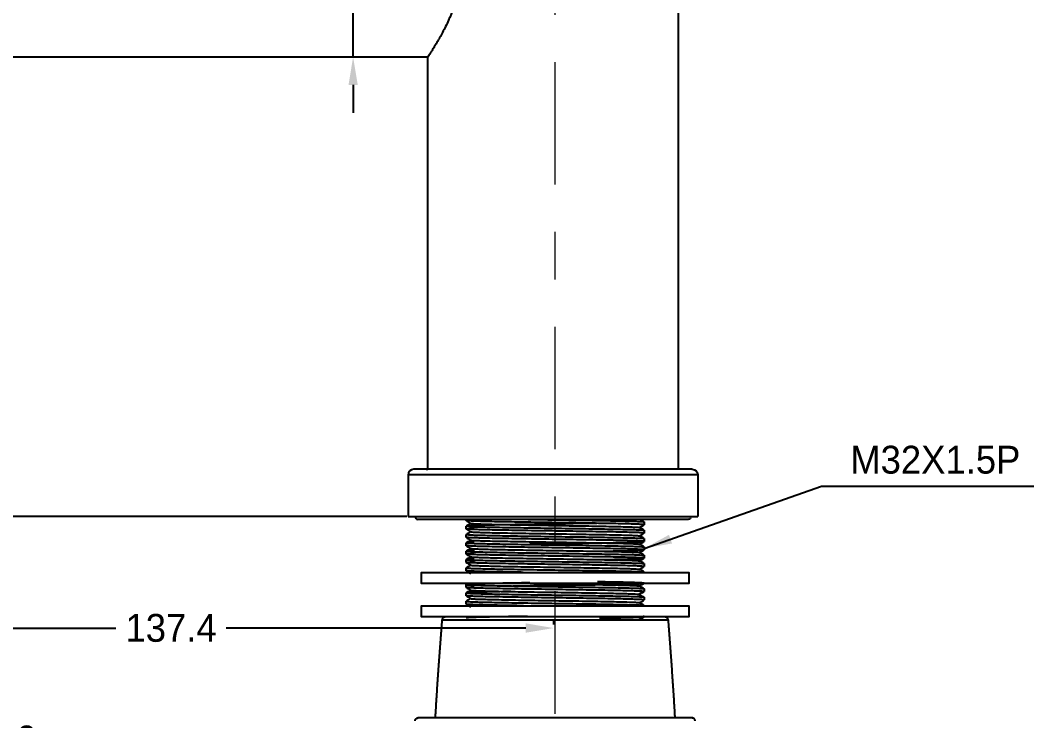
# Model space of a CAD drawing. Extents: x 10319 to 11160, y -16029 to -15435.
# Drawn here: x 10749.6 to 10931.6, y -15813.9 to -15688.2 of the extents above; entities that cross this region are included whole.
import ezdxf

# ---------------------------------------------------------------- set-up
doc = ezdxf.new("R2010")
doc.units = 0
doc.header["$MEASUREMENT"] = 0
doc.linetypes.add('CENTER', pattern=[47.5, 22, -8.5, 8.5, -8.5])
doc.linetypes.add('CENTER2', pattern=[28.575, 19.05, -3.175, 3.175, -3.175])
doc.layers.get('0').update_dxf_attribs({"linetype": 'CONTINUOUS'})
doc.layers.get('Defpoints').update_dxf_attribs({"linetype": 'CONTINUOUS'})
doc.layers.add('CENTER', color=1, linetype='CENTER2')
doc.layers.add('DIM_', color=3, linetype='CONTINUOUS', lineweight=9)
doc.styles.get("Standard").update_dxf_attribs({"font": 'Gulim.ttf'})
doc.dimstyles.new('사본(2) STANDARD', dxfattribs={"dimscale": 0, "dimtxt": 5, "dimasz": 5, "dimexe": 1.25, "dimexo": 0.625, "dimgap": 1.5, "dimtad": 3, "dimtih": 1, "dimtoh": 1, "dimdec": 1, "dimzin": 9, "dimdsep": 46, "dimtxsty": 'Standard', "dimcen": 2.5, "dimclrd": 3, "dimclre": 3, "dimclrt": 4, "dimadec": 0, "dimazin": 0, "dimtfac": 1, "dimtdec": 1, "dimtmove": 0, "dimatfit": 3, "dimfxl": 1.25, "dimtfill": 1, "dimtolj": 1, "dimtzin": 0, "dimarcsym": 0})

# ---------------------------------------------------------------- blocks, each defined once
blk = doc.blocks.new('*D14')
at = {"layer": 'Defpoints', "color": 0, "transparency": 16777216}
for p in [(10809.35, -15664.79), (10809.35, -15694.79), (10809.35, -15694.79)]:
    blk.add_point(p, dxfattribs=at)
at = {"layer": 'DIM_', "color": 3, "lineweight": -2, "transparency": 16777216}
for p, q in [((10809.35, -15659.79), (10809.35, -15654.79)), ((10808.73, -15664.79), (10808.1, -15664.79)), ((10809.35, -15664.79), (10809.35, -15669.79)), ((10809.35, -15669.79), (10809.35, -15675.6)), ((10809.35, -15689.79), (10809.35, -15683.98)), ((10809.35, -15694.79), (10809.35, -15689.79)), ((10808.73, -15694.79), (10808.1, -15694.79)), ((10809.35, -15699.79), (10809.35, -15704.79))]:
    blk.add_line(p, q, dxfattribs=at)
at = {"layer": 'DIM_', "color": 3, "transparency": 16777216}
for points in [[(10808.52, -15659.79), (10810.19, -15659.79), (10809.35, -15664.79)], [(10808.52, -15699.79), (10810.19, -15699.79), (10809.35, -15694.79)]]:
    blk.add_solid(points, dxfattribs=at)
at = {"layer": 'DIM_', "color": 4, "transparency": 16777216, "insert": (10809.35, -15679.79), "char_height": 5, "attachment_point": 5, "bg_fill": 3, "box_fill_scale": 1.25, "bg_fill_color": 256, "bg_fill_true_color": 13158600, "bg_fill_transparency": 0}
blk.add_mtext('\\A1;%%C30', dxfattribs=at)
blk = doc.blocks.new('*D16')
at = {"layer": 'Defpoints', "color": 0, "transparency": 16777216}
for p in [(10636.16, -15690.26), (10707.97, -15690.26), (10819.62, -15777.29)]:
    blk.add_point(p, dxfattribs=at)
at = {"layer": 'DIM_', "color": 3, "lineweight": -2, "transparency": 16777216}
for p, q in [((10707.34, -15690.26), (10634.91, -15690.26)), ((10636.16, -15695.26), (10636.16, -15729.71)), ((10636.16, -15772.29), (10636.16, -15737.84)), ((10819, -15777.29), (10634.91, -15777.29))]:
    blk.add_line(p, q, dxfattribs=at)
at = {"layer": 'DIM_', "color": 3, "transparency": 16777216}
for points in [[(10635.33, -15695.26), (10636.99, -15695.26), (10636.16, -15690.26)], [(10635.33, -15772.29), (10636.99, -15772.29), (10636.16, -15777.29)]]:
    blk.add_solid(points, dxfattribs=at)
at = {"layer": 'DIM_', "color": 4, "transparency": 16777216, "insert": (10636.16, -15733.78), "char_height": 5, "attachment_point": 5, "bg_fill": 3, "box_fill_scale": 1.25, "bg_fill_color": 256, "bg_fill_true_color": 13158600, "bg_fill_transparency": 0}
blk.add_mtext('\\A1;87', dxfattribs=at)
blk = doc.blocks.new('*D18')
at = {"layer": 'Defpoints', "color": 0, "transparency": 16777216}
for p in [(10643.51, -15777.29), (10845.36, -15817.33), (10845.36, -15817.33)]:
    blk.add_point(p, dxfattribs=at)
at = {"layer": 'DIM_', "color": 3, "lineweight": -2, "transparency": 16777216}
for p, q in [((10643.51, -15777.91), (10643.51, -15818.58)), ((10845.36, -15816.71), (10845.36, -15816.08)), ((10648.51, -15817.33), (10734.37, -15817.33)), ((10840.36, -15817.33), (10754.49, -15817.33))]:
    blk.add_line(p, q, dxfattribs=at)
at = {"layer": 'DIM_', "color": 3, "transparency": 16777216}
for points in [[(10648.51, -15816.5), (10648.51, -15818.16), (10643.51, -15817.33)], [(10840.36, -15816.5), (10840.36, -15818.16), (10845.36, -15817.33)]]:
    blk.add_solid(points, dxfattribs=at)
at = {"layer": 'DIM_', "color": 4, "transparency": 16777216, "insert": (10744.43, -15817.33), "char_height": 5, "attachment_point": 5, "bg_fill": 3, "box_fill_scale": 1.25, "bg_fill_color": 256, "bg_fill_true_color": 13158600, "bg_fill_transparency": 0}
blk.add_mtext('\\A1;201.9', dxfattribs=at)
blk = doc.blocks.new('*D19')
at = {"layer": 'Defpoints', "color": 0, "transparency": 16777216}
for p in [(10707.97, -15690.26), (10845.36, -15797.29), (10845.36, -15797.29)]:
    blk.add_point(p, dxfattribs=at)
at = {"layer": 'DIM_', "color": 3, "lineweight": -2, "transparency": 16777216}
for p, q in [((10707.97, -15690.89), (10707.97, -15798.54)), ((10845.36, -15796.66), (10845.36, -15796.04)), ((10712.97, -15797.29), (10766.75, -15797.29)), ((10840.36, -15797.29), (10786.58, -15797.29))]:
    blk.add_line(p, q, dxfattribs=at)
at = {"layer": 'DIM_', "color": 3, "transparency": 16777216}
for points in [[(10712.97, -15796.45), (10712.97, -15798.12), (10707.97, -15797.29)], [(10840.36, -15796.45), (10840.36, -15798.12), (10845.36, -15797.29)]]:
    blk.add_solid(points, dxfattribs=at)
at = {"layer": 'DIM_', "color": 4, "transparency": 16777216, "insert": (10776.66, -15797.29), "char_height": 5, "attachment_point": 5, "bg_fill": 3, "box_fill_scale": 1.25, "bg_fill_color": 256, "bg_fill_true_color": 13158600, "bg_fill_transparency": 0}
blk.add_mtext('\\A1;137.4', dxfattribs=at)

msp = doc.modelspace()

# ---------------------------------------------------------------- linework, layer by layer
at = {"lineweight": -3}
for p, q in [((10867.74, -15639.29), (10867.74, -15768.75)), ((10871.24, -15769.79), (10871.24, -15777.29))]:
    msp.add_line(p, q, dxfattribs=at)
at = {"lineweight": -3, "extrusion": (0, 0, -1)}
for centre, radius, start, end in [((-10867.99, -15767.79), 1, 270, 284.4788), ((-10870.24, -15769.79), 1, 90, 180), ((-10869.49, -15777.29), 0.5, 180, 270)]:
    msp.add_arc(centre, radius, start, end, dxfattribs=at)
for points, degree in [([(10861.62, -15778.23), (10861.36, -15778.08), (10861.11, -15777.93), (10860.85, -15777.79)], 3), ([(10861.62, -15778.23), (10861.62, -15778.49), (10861.62, -15778.75)], 2), ([(10860.77, -15779.25), (10861.05, -15779.08), (10861.33, -15778.92), (10861.62, -15778.75)], 3), ([(10861.62, -15779.73), (10861.33, -15779.56), (10861.05, -15779.4), (10860.77, -15779.24)], 3), ([(10860.83, -15780.71), (10861.09, -15780.56), (10861.35, -15780.41), (10861.62, -15780.25)], 3), ([(10861.56, -15778.77), (10861.59, -15778.76), (10861.61, -15778.76), (10861.62, -15778.75)], 3), ([(10861.62, -15779.73), (10861.62, -15779.99), (10861.62, -15780.25)], 2), ([(10861.62, -15781.23), (10861.33, -15781.06), (10861.05, -15780.9), (10860.76, -15780.74)], 3), ([(10860.76, -15782.25), (10861.05, -15782.08), (10861.33, -15781.92), (10861.62, -15781.75)], 3), ([(10861.62, -15782.73), (10861.33, -15782.56), (10861.05, -15782.4), (10860.76, -15782.24)], 3), ([(10861.62, -15781.23), (10861.62, -15781.49), (10861.62, -15781.75)], 2), ([(10860.76, -15783.75), (10861.05, -15783.58), (10861.33, -15783.42), (10861.62, -15783.25)], 3), ([(10861.62, -15784.23), (10861.33, -15784.06), (10861.05, -15783.9), (10860.76, -15783.74)], 3), ([(10861.62, -15782.73), (10861.62, -15782.99), (10861.62, -15783.25)], 2), ([(10860.76, -15785.25), (10861.05, -15785.08), (10861.33, -15784.92), (10861.62, -15784.75)], 3), ([(10861.62, -15785.73), (10861.33, -15785.56), (10861.05, -15785.4), (10860.76, -15785.24)], 3), ([(10861.62, -15784.23), (10861.62, -15784.49), (10861.62, -15784.75)], 2), ([(10861.62, -15785.73), (10861.62, -15785.99), (10861.62, -15786.25)], 2), ([(10860.76, -15786.75), (10861.05, -15786.58), (10861.33, -15786.42), (10861.62, -15786.25)], 3), ([(10861.62, -15787.23), (10861.33, -15787.06), (10861.05, -15786.9), (10860.76, -15786.74)], 3), ([(10861.62, -15787.23), (10861.62, -15787.26), (10861.62, -15787.29)], 2), ([(10869.62, -15787.29), (10869.62, -15788.29), (10869.62, -15789.29)], 2), ([(10860.76, -15789.75), (10861.05, -15789.58), (10861.33, -15789.42), (10861.62, -15789.25)], 3), ([(10861.62, -15790.23), (10861.33, -15790.06), (10861.05, -15789.9), (10860.76, -15789.74)], 3), ([(10860.8, -15791.23), (10861.07, -15791.07), (10861.35, -15790.91), (10861.62, -15790.75)], 3), ([(10861.62, -15790.23), (10861.62, -15790.49), (10861.62, -15790.75)], 2), ([(10860.76, -15792.75), (10861.05, -15792.58), (10861.33, -15792.42), (10861.62, -15792.25)], 3), ([(10861.62, -15793.23), (10861.33, -15793.06), (10861.05, -15792.9), (10860.76, -15792.74)], 3), ([(10861.62, -15791.73), (10861.57, -15791.7), (10861.51, -15791.67), (10861.46, -15791.64)], 3), ([(10861.62, -15791.73), (10861.62, -15791.99), (10861.62, -15792.25)], 2), ([(10869.62, -15793.29), (10869.62, -15794.29), (10869.62, -15795.29)], 2)]:
    msp.add_open_spline(points, degree=degree)
at = {"lineweight": -3}
for points, knots in [([(10853.57, -15783.5), (10854.08, -15783.49), (10855.28, -15783.47), (10857.02, -15783.44), (10858.65, -15783.4), (10859.94, -15783.36), (10860.9, -15783.32), (10861.46, -15783.29), (10861.6, -15783.27), (10861.62, -15783.25)], [-16.865007, -16.865007, -16.865007, -16.865007, -15.126383, -12.605319, -10.084255, -7.563191, -5.042128, -2.521064, -0.420518, -0.420518, -0.420518, -0.420518]), ([(10853.59, -15785), (10853.89, -15784.99), (10854.82, -15784.98), (10856.29, -15784.95), (10857.87, -15784.92), (10859.2, -15784.88), (10860.26, -15784.85), (10861.04, -15784.82), (10861.49, -15784.78), (10861.6, -15784.76), (10861.62, -15784.75)], [-16.831119, -16.831119, -16.831119, -16.831119, -15.797889, -13.541048, -11.284206, -9.027365, -6.770524, -4.513683, -2.256841, -0.411336, -0.411336, -0.411336, -0.411336]), ([(10853.6, -15795.5), (10854.1, -15795.49), (10855.29, -15795.47), (10857.03, -15795.44), (10858.67, -15795.4), (10859.95, -15795.36), (10860.92, -15795.32), (10861.46, -15795.29), (10861.6, -15795.26), (10861.62, -15795.25)], [33.56164, 33.56164, 33.56164, 33.56164, 35.294897, 37.815961, 40.337025, 42.858089, 45.379153, 47.900217, 50.008165, 50.008165, 50.008165, 50.008165]), ([(10861.62, -15795.24), (10861.6, -15795.23), (10861.53, -15795.22), (10861.42, -15795.21), (10861.42, -15795.21)], [0.468653, 0.468653, 0.468653, 0.468653, 2.521065, 2.58928, 2.58928, 2.58928, 2.58928])]:
    msp.add_open_spline(points, degree=3, knots=knots, dxfattribs=at)
for points, knots in [([(10861.62, -15789.25), (10861.62, -15789.24), (10861.49, -15789.21), (10860.9, -15789.17), (10859.93, -15789.14), (10858.64, -15789.1), (10857.02, -15789.06), (10855.19, -15789.03), (10853.86, -15789), (10853.22, -15788.99)], [-50.421323, -50.421323, -50.421323, -50.421323, -47.900257, -45.379191, -42.858125, -40.337059, -37.815993, -35.294926, -33.111654, -33.111654, -33.111654, -33.111654]), ([(10861.23, -15790.8), (10861.31, -15790.8), (10861.51, -15790.78), (10861.6, -15790.77), (10861.62, -15790.75)], [46.825263, 46.825263, 46.825263, 46.825263, 47.900185, 49.996853, 49.996853, 49.996853, 49.996853]), ([(10865.95, -15795.83), (10865.95, -15795.79), (10865.93, -15795.74), (10865.92, -15795.7), (10865.9, -15795.64), (10865.87, -15795.6), (10865.83, -15795.55), (10865.8, -15795.51), (10865.75, -15795.47), (10865.7, -15795.44), (10865.65, -15795.4), (10865.59, -15795.38), (10865.52, -15795.36), (10865.47, -15795.35), (10865.42, -15795.34), (10865.37, -15795.34)], [0, 0, 0, 0, 0.1432172, 0.1432172, 0.1432172, 0.311237, 0.311237, 0.311237, 0.4904467, 0.4904467, 0.4904467, 0.686095, 0.686095, 0.686095, 0.8436884, 0.8436884, 0.8436884, 0.8436884])]:
    msp.add_open_spline(points, degree=3, knots=knots)
for points, degree in [([(10860.58, -15791.2), (10861.01, -15790.96), (10861.43, -15790.71)], 2), ([(10860.58, -15791.2), (10860.69, -15791.21), (10860.75, -15791.22), (10860.76, -15791.24)], 3), ([(10860.58, -15791.2), (10861.01, -15791.45), (10861.43, -15791.7)], 2), ([(10861.54, -15790.72), (10861.51, -15790.72), (10861.47, -15790.72), (10861.43, -15790.71)], 3), ([(10860.75, -15792.76), (10860.75, -15792.76), (10860.74, -15792.76), (10860.74, -15792.76)], 3), ([(10861.43, -15791.7), (10861.47, -15791.7), (10861.51, -15791.71), (10861.54, -15791.71)], 3), ([(10860.76, -15795.75), (10861.05, -15795.58), (10861.33, -15795.42), (10861.62, -15795.25)], 3)]:
    msp.add_open_spline(points, degree=degree, dxfattribs=at)
msp.add_rational_spline([(10867.18, -15813.43), (10866.64, -15804.37), (10865.95, -15795.83)], [0.885204992467, 0.875321584899, 0.868524332197], degree=2)
msp.add_rational_spline([(10870.75, -15813.93), (10870.75, -15813.72), (10870.61, -15813.58), (10870.46, -15813.43), (10870.25, -15813.43)], [0.995895694351, 0.853553390593, 0.853553390593, 0.853553390593, 1], degree=2, knots=[0.0058748, 0.0058748, 0.0058748, 0.4162846, 0.4162846, 0.8325693, 0.8325693, 0.8325693])

# ---------------------------------------------------------------- texts
at = {"layer": 'DIM_', "color": 4, "insert": (10913.89, -15767.1), "char_height": 5, "attachment_point": 5}
msp.add_mtext('M32X1.5P', dxfattribs=at)

# ---------------------------------------------------------------- dimensions: what is measured, and where the dimension line sits
at = {"layer": 'DIM_'}
dim = msp.add_linear_dim(base=(10809.35, -15694.79), p1=(10809.35, -15664.79), p2=(10809.35, -15694.79), angle=90, text='%%C<>', dimstyle='사본(2) STANDARD', override={"dimscale": 1, "dimtad": 0}, dxfattribs=at)
dim.commit()
dim.dimension.update_dxf_attribs({"geometry": '*D14', "text_midpoint": (10809.35, -15679.79)})

# ---------------------------------------------------------------- leaders
msp.add_leader([(10861.62, -15782.99), (10893.44, -15771.8), (10931.56, -15771.8)], dimstyle='사본(2) STANDARD', override={"dimscale": 1, "dimtad": 0}, dxfattribs=at)

# ---------------------------------------------------------------- next in the draw order: dimensions: what is measured, and where the dimension line sits
dim = msp.add_linear_dim(base=(10636.16, -15690.26), p1=(10819.62, -15777.29), p2=(10707.97, -15690.26), angle=90, dimstyle='사본(2) STANDARD', override={"dimscale": 1, "dimtad": 0}, dxfattribs=at)
dim.commit()
dim.dimension.update_dxf_attribs({"geometry": '*D16', "text_midpoint": (10636.16, -15733.78)})

# ---------------------------------------------------------------- next in the draw order: dimensions: what is measured, and where the dimension line sits
dim = msp.add_linear_dim(base=(10845.3579, -15817.3305), p1=(10643.5059, -15777.2868), p2=(10845.3579, -15817.3305), angle=180, dimstyle='사본(2) STANDARD', override={"dimscale": 1, "dimtad": 0}, dxfattribs=at)
dim.commit()
dim.dimension.update_dxf_attribs({"geometry": '*D18', "text_midpoint": (10744.4319, -15817.3305)})

# ---------------------------------------------------------------- next in the draw order: linework, layer by layer
for points, weights, knots in [([(10820.49, -15813.93), (10820.5, -15813.72), (10820.64, -15813.58), (10820.79, -15813.43), (10821, -15813.43)], [0.995895694351, 0.853553390593, 0.853553390593, 0.853553390593, 1], [0.0058748, 0.0058748, 0.0058748, 0.4162846, 0.4162846, 0.8325693, 0.8325693, 0.8325693]), ([(10870.25, -15813.43), (10870.25, -15813.43), (10845.62, -15813.43), (10821, -15813.43), (10821, -15813.43)], [1, 0.707106781187, 1, 0.707106781187, 1], [-116.054359, -116.054359, -116.054359, -77.369573, -77.369573, -38.684786, -38.684786, -38.684786])]:
    msp.add_rational_spline(points, weights, degree=2, knots=knots)

# ---------------------------------------------------------------- next in the draw order: dimensions: what is measured, and where the dimension line sits
dim = msp.add_linear_dim(base=(10845.36, -15797.29), p1=(10707.97, -15690.26), p2=(10845.36, -15797.29), angle=180, dimstyle='사본(2) STANDARD', override={"dimscale": 1, "dimtad": 0}, dxfattribs=at)
dim.commit()
dim.dimension.update_dxf_attribs({"geometry": '*D19', "text_midpoint": (10776.66, -15797.29)})

# ---------------------------------------------------------------- next in the draw order: linework, layer by layer
at = {"lineweight": -3}
for p, q in [((10822.74, -15694.79), (10727.74, -15694.79)), ((10822.74, -15768.75), (10822.74, -15694.77)), ((10870.24, -15768.79), (10820.24, -15768.79)), ((10819.24, -15769.79), (10819.24, -15777.29)), ((10871.24, -15769.79), (10819.24, -15769.79)), ((10819.24, -15777.29), (10871.24, -15777.29)), ((10869.49, -15777.79), (10820.99, -15777.79))]:
    msp.add_line(p, q, dxfattribs=at)
for centre, radius, start, end in [((10820.24, -15769.79), 1, 90, 180), ((10822.49, -15767.79), 1, 270, 284.4784), ((10820.99, -15777.29), 0.5, 180, 270)]:
    msp.add_arc(centre, radius, start, end, dxfattribs=at)
for points, knots in [([(10828.47, -15679.79), (10828.47, -15680.3), (10828.44, -15680.81), (10828.35, -15681.81), (10828.29, -15682.3), (10828.16, -15683.04), (10828.11, -15683.28), (10828.03, -15683.64), (10827.99, -15683.82), (10827.95, -15684), (10827.92, -15684.12), (10827.9, -15684.18), (10827.77, -15684.71), (10827.63, -15685.17), (10827.34, -15686.07), (10827.18, -15686.5), (10826.93, -15687.14), (10826.84, -15687.35), (10826.71, -15687.65), (10826.67, -15687.76), (10826.58, -15687.96), (10826.54, -15688.06), (10826.32, -15688.56), (10826.14, -15688.94), (10825.78, -15689.67), (10825.59, -15690.02), (10825.24, -15690.69), (10825.06, -15691.02), (10824.86, -15691.36), (10824.84, -15691.4), (10824.8, -15691.48), (10824.73, -15691.59), (10824.58, -15691.84), (10824.46, -15692.05), (10824.22, -15692.46), (10824.07, -15692.71), (10823.78, -15693.17), (10823.65, -15693.39), (10823.46, -15693.68), (10823.41, -15693.77), (10823.32, -15693.9), (10823.3, -15693.94), (10823.26, -15694), (10823.24, -15694.02), (10823.22, -15694.06), (10823.21, -15694.08), (10823.1, -15694.25), (10823.01, -15694.37), (10822.88, -15694.58), (10822.83, -15694.65), (10822.76, -15694.76), (10822.74, -15694.79), (10822.74, -15694.79), (10822.74, -15694.79), (10822.74, -15694.79)], [0, 0, 0, 0, 0.062402, 0.062402, 0.124805, 0.124805, 0.156006, 0.156006, 0.171607, 0.179407, 0.179407, 0.187207, 0.187207, 0.24961, 0.24961, 0.312012, 0.312012, 0.343214, 0.343214, 0.358814, 0.358814, 0.374415, 0.374415, 0.436817, 0.436817, 0.49922, 0.49922, 0.561622, 0.561622, 0.569423, 0.569423, 0.577223, 0.592824, 0.624025, 0.624025, 0.686427, 0.686427, 0.74883, 0.74883, 0.780031, 0.780031, 0.795632, 0.795632, 0.803432, 0.803432, 0.811232, 0.811232, 0.873635, 0.873635, 0.936037, 0.936037, 0.99844, 0.99844, 1, 1, 1, 1]), ([(10861.62, -15778.75), (10861.62, -15778.74), (10861.49, -15778.71), (10860.9, -15778.67), (10859.93, -15778.64), (10858.63, -15778.6), (10857.01, -15778.56), (10855.07, -15778.52), (10852.89, -15778.49), (10850.57, -15778.45), (10848.14, -15778.41), (10845.64, -15778.37), (10843.11, -15778.34), (10840.66, -15778.3), (10838.32, -15778.26), (10836.16, -15778.22), (10834.24, -15778.19), (10832.59, -15778.15), (10831.3, -15778.11), (10830.33, -15778.07), (10829.79, -15778.04), (10829.65, -15778.02), (10829.63, -15778)], [0, 0, 0, 0, 2.521065, 5.042129, 7.563194, 10.084259, 12.605324, 15.126388, 17.647453, 20.168518, 22.689582, 25.210647, 27.731712, 30.252776, 32.773841, 35.294906, 37.815971, 40.337035, 42.8581, 45.379165, 47.900229, 49.995206, 49.995206, 49.995206, 49.995206]), ([(10853.18, -15778.49), (10853.11, -15778.49), (10852.31, -15778.51), (10850.69, -15778.53), (10848.26, -15778.57), (10845.71, -15778.61), (10843.18, -15778.65), (10840.73, -15778.68), (10838.4, -15778.72), (10836.2, -15778.76), (10834.25, -15778.8), (10832.61, -15778.84), (10831.32, -15778.87), (10830.34, -15778.91), (10829.79, -15778.95), (10829.65, -15778.97), (10829.63, -15778.98)], [17.420365, 17.420365, 17.420365, 17.420365, 17.647437, 20.1685, 22.689562, 25.210625, 27.731687, 30.25275, 32.773812, 35.294875, 37.815937, 40.337, 42.858062, 45.379125, 47.900187, 50.010385, 50.010385, 50.010385, 50.010385]), ([(10830.49, -15778.5), (10830.52, -15778.51), (10830.71, -15778.54), (10831.38, -15778.58), (10832.43, -15778.62), (10833.84, -15778.65), (10835.54, -15778.69), (10837.5, -15778.73), (10839.67, -15778.77), (10841.99, -15778.81), (10844.42, -15778.85), (10846.91, -15778.89), (10849.34, -15778.93), (10851.69, -15778.96), (10853.83, -15779), (10855.77, -15779.04), (10857.49, -15779.08), (10858.88, -15779.12), (10859.92, -15779.16), (10860.57, -15779.2), (10860.74, -15779.22), (10860.77, -15779.24)], [278.62349, 278.62349, 278.62349, 278.62349, 281.089185, 283.554879, 286.020574, 288.486269, 290.951963, 293.417658, 295.883352, 298.349047, 300.814742, 303.280436, 305.746131, 308.211825, 310.67752, 313.143215, 315.608909, 318.074604, 320.540298, 323.005993, 325.44206, 325.44206, 325.44206, 325.44206]), ([(10840.8, -15777.79), (10840.92, -15777.79), (10841.03, -15777.79), (10841.15, -15777.79), (10841.15, -15777.79), (10841.16, -15777.79), (10841.17, -15777.79), (10841.78, -15777.8), (10843.22, -15777.82), (10845.56, -15777.86), (10848.11, -15777.9), (10850.55, -15777.93), (10852.88, -15777.97), (10855.07, -15778.01), (10857.01, -15778.05), (10858.64, -15778.09), (10859.94, -15778.12), (10860.9, -15778.16), (10861.46, -15778.2), (10861.6, -15778.22), (10861.62, -15778.23)], [-30.038679, -30.038679, -30.038679, -30.038679, -29.675797, -29.675797, -29.675797, -29.656991, -29.656991, -29.656991, -27.731685, -25.210622, -22.68956, -20.168498, -17.647436, -15.126373, -12.605311, -10.084249, -7.563187, -5.042124, -2.521062, -0.419287, -0.419287, -0.419287, -0.419287]), ([(10829.62, -15778.98), (10829.62, -15779), (10829.76, -15779.02), (10830.34, -15779.06), (10831.31, -15779.1), (10832.59, -15779.13), (10834.21, -15779.17), (10836.11, -15779.21), (10838.24, -15779.25), (10840.56, -15779.28), (10842.99, -15779.32), (10845.53, -15779.36), (10848.04, -15779.4), (10850.5, -15779.43), (10852.84, -15779.47), (10855.04, -15779.51), (10857, -15779.55), (10858.63, -15779.59), (10859.93, -15779.62), (10860.91, -15779.66), (10861.46, -15779.7), (10861.6, -15779.72), (10861.62, -15779.73)], [0, 0, 0, 0, 2.521064, 5.042128, 7.563192, 10.084256, 12.60532, 15.126385, 17.647449, 20.168513, 22.689577, 25.210641, 27.731705, 30.252769, 32.773833, 35.294897, 37.815961, 40.337025, 42.858089, 45.379154, 47.900218, 50.004902, 50.004902, 50.004902, 50.004902]), ([(10829.62, -15779.5), (10829.62, -15779.49), (10829.74, -15779.47), (10830.25, -15779.43), (10830.79, -15779.41), (10831.11, -15779.4)], [-11.757249, -11.757249, -11.757249, -11.757249, -9.405799, -7.054349, -4.7857, -4.7857, -4.7857, -4.7857]), ([(10829.62, -15780.48), (10829.62, -15780.5), (10829.76, -15780.52), (10830.35, -15780.56), (10831.32, -15780.6), (10832.61, -15780.63), (10834.23, -15780.67), (10836.14, -15780.71), (10838.3, -15780.75), (10840.62, -15780.78), (10843.06, -15780.82), (10845.56, -15780.86), (10848.06, -15780.9), (10850.52, -15780.93), (10852.86, -15780.97), (10855.05, -15781.01), (10856.98, -15781.05), (10858.63, -15781.08), (10859.93, -15781.12), (10860.91, -15781.16), (10861.46, -15781.2), (10861.6, -15781.22), (10861.62, -15781.23)], [-50.421321, -50.421321, -50.421321, -50.421321, -47.900255, -45.379189, -42.858123, -40.337057, -37.815991, -35.294925, -32.773859, -30.252792, -27.731726, -25.21066, -22.689594, -20.168528, -17.647462, -15.126396, -12.60533, -10.084264, -7.563198, -5.042132, -2.521066, -0.411646, -0.411646, -0.411646, -0.411646]), ([(10861.62, -15780.25), (10861.62, -15780.24), (10861.49, -15780.21), (10860.9, -15780.17), (10859.93, -15780.14), (10858.64, -15780.1), (10857.01, -15780.06), (10855.11, -15780.02), (10852.95, -15779.99), (10850.63, -15779.95), (10848.2, -15779.91), (10845.7, -15779.87), (10843.19, -15779.84), (10840.73, -15779.8), (10838.39, -15779.76), (10836.2, -15779.72), (10834.27, -15779.69), (10832.63, -15779.65), (10831.32, -15779.61), (10830.34, -15779.57), (10829.79, -15779.54), (10829.65, -15779.52), (10829.63, -15779.5)], [-50.421317, -50.421317, -50.421317, -50.421317, -47.900251, -45.379185, -42.858119, -40.337054, -37.815988, -35.294922, -32.773856, -30.25279, -27.731724, -25.210658, -22.689593, -20.168527, -17.647461, -15.126395, -12.605329, -10.084263, -7.563198, -5.042132, -2.521066, -0.423451, -0.423451, -0.423451, -0.423451]), ([(10830.53, -15780.01), (10830.59, -15780.02), (10830.85, -15780.05), (10831.64, -15780.09), (10832.8, -15780.13), (10834.27, -15780.17), (10836.06, -15780.2), (10838.11, -15780.24), (10840.36, -15780.28), (10842.74, -15780.32), (10845.19, -15780.36), (10847.65, -15780.4), (10850.05, -15780.44), (10852.34, -15780.48), (10854.46, -15780.51), (10856.34, -15780.55), (10857.95, -15780.59), (10859.21, -15780.63), (10860.13, -15780.67), (10860.63, -15780.7), (10860.75, -15780.73), (10860.77, -15780.74)], [12.328473, 12.328473, 12.328473, 12.328473, 14.794168, 17.259862, 19.725557, 22.191251, 24.656946, 27.122641, 29.588335, 32.05403, 34.519724, 36.985419, 39.451114, 41.916808, 44.382503, 46.848197, 49.313892, 51.779587, 54.245281, 56.710976, 58.462239, 58.462239, 58.462239, 58.462239]), ([(10829.62, -15781.98), (10829.62, -15782), (10829.75, -15782.02), (10830.35, -15782.06), (10831.32, -15782.1), (10832.62, -15782.13), (10834.24, -15782.17), (10836.18, -15782.21), (10838.36, -15782.25), (10840.68, -15782.29), (10843.11, -15782.32), (10845.61, -15782.36), (10848.14, -15782.4), (10850.58, -15782.43), (10852.92, -15782.47), (10855.08, -15782.51), (10857.01, -15782.55), (10858.65, -15782.59), (10859.94, -15782.62), (10860.92, -15782.66), (10861.46, -15782.7), (10861.6, -15782.72), (10861.62, -15782.73)], [0, 0, 0, 0, 2.521065, 5.042129, 7.563194, 10.084259, 12.605323, 15.126388, 17.647453, 20.168517, 22.689582, 25.210647, 27.731711, 30.252776, 32.773841, 35.294905, 37.81597, 40.337035, 42.858099, 45.379164, 47.900228, 49.995492, 49.995492, 49.995492, 49.995492]), ([(10861.62, -15781.75), (10861.62, -15781.74), (10861.49, -15781.71), (10860.91, -15781.67), (10859.94, -15781.64), (10858.66, -15781.6), (10857.03, -15781.56), (10855.13, -15781.52), (10853, -15781.49), (10850.69, -15781.45), (10848.25, -15781.41), (10845.72, -15781.38), (10843.21, -15781.34), (10840.75, -15781.3), (10838.41, -15781.26), (10836.21, -15781.22), (10834.25, -15781.19), (10832.62, -15781.15), (10831.32, -15781.11), (10830.34, -15781.07), (10829.79, -15781.04), (10829.65, -15781.01), (10829.63, -15781)], [0, 0, 0, 0, 2.521064, 5.042128, 7.563192, 10.084257, 12.605321, 15.126385, 17.647449, 20.168513, 22.689577, 25.210642, 27.731706, 30.25277, 32.773834, 35.294898, 37.815962, 40.337026, 42.858091, 45.379155, 47.900219, 50.009525, 50.009525, 50.009525, 50.009525]), ([(10831.1, -15781.88), (10830.84, -15781.89), (10830.29, -15781.91), (10829.79, -15781.95), (10829.65, -15781.97), (10829.63, -15781.98)], [-6.950854, -6.950854, -6.950854, -6.950854, -5.042132, -2.521066, -0.420101, -0.420101, -0.420101, -0.420101]), ([(10830.48, -15781.5), (10830.5, -15781.51), (10830.6, -15781.53), (10831.03, -15781.56), (10831.91, -15781.6), (10833.16, -15781.64), (10834.72, -15781.68), (10836.58, -15781.71), (10838.68, -15781.75), (10840.94, -15781.79), (10843.35, -15781.83), (10845.81, -15781.87), (10848.27, -15781.91), (10850.65, -15781.95), (10852.87, -15781.99), (10854.95, -15782.02), (10856.78, -15782.06), (10858.31, -15782.1), (10859.5, -15782.14), (10860.32, -15782.18), (10860.61, -15782.2), (10860.7, -15782.22)], [107.016699, 107.016699, 107.016699, 107.016699, 108.490563, 110.956257, 113.421952, 115.887646, 118.353341, 120.819036, 123.28473, 125.750425, 128.216119, 130.681814, 133.147509, 135.613203, 138.078898, 140.544592, 143.010287, 145.475982, 147.941676, 150.407371, 152.873065, 152.873065, 152.873065, 152.873065]), ([(10841.07, -15782.19), (10841.71, -15782.18), (10843.17, -15782.16), (10845.53, -15782.13), (10848.07, -15782.09), (10850.51, -15782.05), (10852.85, -15782.01), (10855.05, -15781.97), (10857, -15781.94), (10858.64, -15781.9), (10859.93, -15781.86), (10860.91, -15781.82), (10861.46, -15781.79), (10861.6, -15781.77), (10861.62, -15781.75)], [20.695725, 20.695725, 20.695725, 20.695725, 22.689562, 25.210625, 27.731687, 30.25275, 32.773812, 35.294875, 37.815937, 40.337, 42.858062, 45.379125, 47.900187, 50.00684, 50.00684, 50.00684, 50.00684]), ([(10829.62, -15783.48), (10829.62, -15783.5), (10829.75, -15783.52), (10830.34, -15783.56), (10831.31, -15783.6), (10832.6, -15783.63), (10834.23, -15783.67), (10836.18, -15783.71), (10838.36, -15783.75), (10840.68, -15783.79), (10843.11, -15783.82), (10845.64, -15783.86), (10848.18, -15783.9), (10850.62, -15783.94), (10852.94, -15783.97), (10855.09, -15784.01), (10857.03, -15784.05), (10858.66, -15784.09), (10859.96, -15784.12), (10860.92, -15784.16), (10861.46, -15784.2), (10861.6, -15784.22), (10861.62, -15784.23)], [-50.421301, -50.421301, -50.421301, -50.421301, -47.900236, -45.379171, -42.858106, -40.337041, -37.815976, -35.294911, -32.773845, -30.25278, -27.731715, -25.21065, -22.689585, -20.16852, -17.647455, -15.12639, -12.605325, -10.08426, -7.563195, -5.04213, -2.521065, -0.411342, -0.411342, -0.411342, -0.411342]), ([(10861.62, -15783.25), (10861.62, -15783.24), (10861.49, -15783.21), (10860.91, -15783.17), (10859.95, -15783.14), (10858.67, -15783.1), (10857.04, -15783.06), (10855.12, -15783.02), (10852.99, -15782.99), (10850.67, -15782.95), (10848.24, -15782.91), (10845.69, -15782.87), (10843.14, -15782.84), (10840.7, -15782.8), (10838.37, -15782.76), (10836.18, -15782.72), (10834.24, -15782.69), (10832.61, -15782.65), (10831.31, -15782.61), (10830.34, -15782.57), (10829.79, -15782.54), (10829.65, -15782.52), (10829.63, -15782.5)], [-50.421246, -50.421246, -50.421246, -50.421246, -47.900184, -45.379122, -42.858059, -40.336997, -37.815935, -35.294872, -32.77381, -30.252748, -27.731685, -25.210623, -22.689561, -20.168498, -17.647436, -15.126374, -12.605312, -10.084249, -7.563187, -5.042125, -2.521062, -0.423101, -0.423101, -0.423101, -0.423101]), ([(10861.62, -15784.75), (10861.62, -15784.74), (10861.49, -15784.71), (10860.9, -15784.67), (10859.95, -15784.64), (10858.65, -15784.6), (10857.02, -15784.56), (10855.09, -15784.52), (10852.92, -15784.49), (10850.61, -15784.45), (10848.17, -15784.41), (10845.63, -15784.37), (10843.08, -15784.34), (10840.64, -15784.3), (10838.34, -15784.26), (10836.17, -15784.22), (10834.23, -15784.19), (10832.6, -15784.15), (10831.3, -15784.11), (10830.34, -15784.07), (10829.79, -15784.04), (10829.65, -15784.01), (10829.63, -15784)], [-50.421304, -50.421304, -50.421304, -50.421304, -47.900239, -45.379173, -42.858108, -40.337043, -37.815978, -35.294913, -32.773847, -30.252782, -27.731717, -25.210652, -22.689587, -20.168521, -17.647456, -15.126391, -12.605326, -10.084261, -7.563196, -5.04213, -2.521065, -0.40989, -0.40989, -0.40989, -0.40989]), ([(10830.48, -15783), (10830.5, -15783.01), (10830.65, -15783.03), (10831.23, -15783.07), (10832.21, -15783.11), (10833.54, -15783.15), (10835.19, -15783.19), (10837.12, -15783.22), (10839.27, -15783.26), (10841.59, -15783.3), (10844.02, -15783.34), (10846.46, -15783.38), (10848.91, -15783.42), (10851.27, -15783.46), (10853.48, -15783.5), (10855.49, -15783.54), (10857.22, -15783.57), (10858.66, -15783.61), (10859.76, -15783.65), (10860.49, -15783.69), (10860.71, -15783.72), (10860.75, -15783.73)], [202.54655, 202.54655, 202.54655, 202.54655, 204.652652, 207.118347, 209.584041, 212.049736, 214.515431, 216.981125, 219.44682, 221.912514, 224.378209, 226.843904, 229.309598, 231.775293, 234.240987, 236.706682, 239.172377, 241.638071, 244.103766, 246.56946, 249.035155, 249.035155, 249.035155, 249.035155]), ([(10829.62, -15784.98), (10829.62, -15785), (10829.75, -15785.02), (10830.35, -15785.06), (10831.3, -15785.1), (10832.6, -15785.13), (10834.23, -15785.17), (10836.16, -15785.21), (10838.34, -15785.25), (10840.64, -15785.28), (10843.08, -15785.32), (10845.63, -15785.36), (10848.17, -15785.4), (10850.61, -15785.44), (10852.91, -15785.47), (10855.08, -15785.51), (10857.02, -15785.55), (10858.65, -15785.59), (10859.95, -15785.62), (10860.91, -15785.66), (10861.46, -15785.7), (10861.6, -15785.72), (10861.62, -15785.73)], [-50.421307, -50.421307, -50.421307, -50.421307, -47.900242, -45.379177, -42.858111, -40.337046, -37.81598, -35.294915, -32.77385, -30.252784, -27.731719, -25.210654, -22.689588, -20.168523, -17.647458, -15.126392, -12.605327, -10.084261, -7.563196, -5.042131, -2.521065, -0.422744, -0.422744, -0.422744, -0.422744]), ([(10861.62, -15786.25), (10861.62, -15786.24), (10861.49, -15786.21), (10860.9, -15786.17), (10859.94, -15786.14), (10858.65, -15786.1), (10857.02, -15786.06), (10855.07, -15786.02), (10852.89, -15785.99), (10850.56, -15785.95), (10848.14, -15785.91), (10845.6, -15785.87), (10843.07, -15785.84), (10840.63, -15785.8), (10838.31, -15785.76), (10836.16, -15785.72), (10834.22, -15785.69), (10832.58, -15785.65), (10831.29, -15785.61), (10830.33, -15785.57), (10829.79, -15785.54), (10829.65, -15785.52), (10829.63, -15785.5)], [-50.421303, -50.421303, -50.421303, -50.421303, -47.900238, -45.379173, -42.858107, -40.337042, -37.815977, -35.294912, -32.773847, -30.252782, -27.731717, -25.210651, -22.689586, -20.168521, -17.647456, -15.126391, -12.605326, -10.084261, -7.563195, -5.04213, -2.521065, -0.418806, -0.418806, -0.418806, -0.418806]), ([(10830.5, -15784.5), (10830.53, -15784.52), (10830.74, -15784.54), (10831.45, -15784.58), (10832.54, -15784.62), (10833.97, -15784.66), (10835.68, -15784.7), (10837.64, -15784.73), (10839.86, -15784.77), (10842.22, -15784.81), (10844.68, -15784.85), (10847.15, -15784.89), (10849.58, -15784.93), (10851.89, -15784.97), (10854.04, -15785.01), (10855.97, -15785.05), (10857.64, -15785.08), (10858.99, -15785.12), (10859.99, -15785.16), (10860.59, -15785.2), (10860.74, -15785.22), (10860.76, -15785.24)], [298.349047, 298.349047, 298.349047, 298.349047, 300.814742, 303.280436, 305.746131, 308.211825, 310.67752, 313.143215, 315.608909, 318.074604, 320.540298, 323.005993, 325.471688, 327.937382, 330.403077, 332.868771, 335.334466, 337.800161, 340.265855, 342.73155, 344.96867, 344.96867, 344.96867, 344.96867]), ([(10829.62, -15786.48), (10829.62, -15786.5), (10829.76, -15786.52), (10830.34, -15786.56), (10831.3, -15786.6), (10832.58, -15786.63), (10834.21, -15786.67), (10836.13, -15786.71), (10838.26, -15786.75), (10840.58, -15786.78), (10843.01, -15786.82), (10845.56, -15786.86), (10848.11, -15786.9), (10850.55, -15786.93), (10852.87, -15786.97), (10855.06, -15787.01), (10857.01, -15787.05), (10858.64, -15787.09), (10859.94, -15787.12), (10860.9, -15787.16), (10861.46, -15787.2), (10861.6, -15787.22), (10861.62, -15787.23)], [-50.42125, -50.42125, -50.42125, -50.42125, -47.900188, -45.379125, -42.858063, -40.337, -37.815938, -35.294875, -32.773813, -30.25275, -27.731688, -25.210625, -22.689563, -20.1685, -17.647438, -15.126375, -12.605313, -10.08425, -7.563188, -5.042125, -2.521063, -0.423333, -0.423333, -0.423333, -0.423333]), ([(10839.91, -15787.29), (10839.38, -15787.28), (10838.09, -15787.26), (10836.17, -15787.22), (10834.24, -15787.19), (10832.6, -15787.15), (10831.3, -15787.11), (10830.33, -15787.07), (10829.79, -15787.04), (10829.65, -15787.02), (10829.63, -15787.01)], [31.069591, 31.069591, 31.069591, 31.069591, 32.773839, 35.294903, 37.815968, 40.337032, 42.858097, 45.379161, 47.900226, 49.947423, 49.947423, 49.947423, 49.947423]), ([(10830.55, -15786.01), (10830.63, -15786.03), (10830.92, -15786.05), (10831.74, -15786.09), (10832.93, -15786.13), (10834.45, -15786.17), (10836.26, -15786.21), (10838.32, -15786.25), (10840.58, -15786.29), (10842.93, -15786.32), (10845.36, -15786.36), (10847.83, -15786.4), (10850.24, -15786.44), (10852.53, -15786.48), (10854.62, -15786.52), (10856.47, -15786.56), (10858.05, -15786.59), (10859.3, -15786.63), (10860.19, -15786.67), (10860.65, -15786.71), (10860.75, -15786.73), (10860.76, -15786.74)], [32.05403, 32.05403, 32.05403, 32.05403, 34.519725, 36.985419, 39.451114, 41.916809, 44.382503, 46.848198, 49.313892, 51.779587, 54.245282, 56.710976, 59.176671, 61.642365, 64.10806, 66.573755, 69.039449, 71.505144, 73.970839, 76.436533, 77.979022, 77.979022, 77.979022, 77.979022]), ([(10829.62, -15789.48), (10829.62, -15789.5), (10829.76, -15789.52), (10830.35, -15789.56), (10831.32, -15789.6), (10832.61, -15789.63), (10834.23, -15789.67), (10836.14, -15789.71), (10838.3, -15789.75), (10840.62, -15789.78), (10843.05, -15789.82), (10845.55, -15789.86), (10848.06, -15789.9), (10850.52, -15789.93), (10852.86, -15789.97), (10855.05, -15790.01), (10856.98, -15790.05), (10858.62, -15790.08), (10859.93, -15790.12), (10860.91, -15790.16), (10861.46, -15790.2), (10861.6, -15790.22), (10861.62, -15790.23)], [-50.421321, -50.421321, -50.421321, -50.421321, -47.900255, -45.379189, -42.858123, -40.337057, -37.815991, -35.294925, -32.773859, -30.252793, -27.731727, -25.210661, -22.689595, -20.168528, -17.647462, -15.126396, -12.60533, -10.084264, -7.563198, -5.042132, -2.521066, -0.426303, -0.426303, -0.426303, -0.426303]), ([(10841.11, -15789.18), (10841, -15789.18), (10840.08, -15789.19), (10838.41, -15789.22), (10836.21, -15789.26), (10834.26, -15789.3), (10832.63, -15789.33), (10831.32, -15789.37), (10830.34, -15789.41), (10829.79, -15789.45), (10829.65, -15789.47), (10829.63, -15789.48)], [29.894849, 29.894849, 29.894849, 29.894849, 30.252789, 32.773855, 35.294921, 37.815987, 40.337052, 42.858118, 45.379184, 47.90025, 50.006611, 50.006611, 50.006611, 50.006611]), ([(10838.03, -15789.74), (10838.12, -15789.74), (10838.95, -15789.73), (10840.59, -15789.7), (10843.03, -15789.66), (10845.54, -15789.62), (10848.04, -15789.59), (10850.5, -15789.55), (10852.84, -15789.51), (10855.04, -15789.47), (10856.99, -15789.44), (10858.62, -15789.4), (10859.93, -15789.36), (10860.91, -15789.32), (10861.46, -15789.29), (10861.6, -15789.26), (10861.62, -15789.25)], [-33.084681, -33.084681, -33.084681, -33.084681, -32.773853, -30.252787, -27.731722, -25.210656, -22.68959, -20.168525, -17.647459, -15.126394, -12.605328, -10.084262, -7.563197, -5.042131, -2.521066, -0.413243, -0.413243, -0.413243, -0.413243]), ([(10841.14, -15789.29), (10841.37, -15789.3), (10842.39, -15789.32), (10844.26, -15789.35), (10846.73, -15789.38), (10849.18, -15789.42), (10851.52, -15789.46), (10853.71, -15789.5), (10855.69, -15789.54), (10857.39, -15789.58), (10858.79, -15789.62), (10859.85, -15789.66), (10860.53, -15789.69), (10860.73, -15789.72), (10860.76, -15789.73)], [240.917602, 240.917602, 240.917602, 240.917602, 241.638073, 244.103767, 246.569462, 249.035157, 251.500851, 253.966546, 256.43224, 258.897935, 261.36363, 263.829324, 266.295019, 268.760713, 268.760713, 268.760713, 268.760713]), ([(10861.43, -15790.71), (10861.3, -15790.7), (10860.91, -15790.67), (10859.93, -15790.64), (10858.62, -15790.6), (10857, -15790.56), (10855.1, -15790.52), (10852.96, -15790.49), (10850.64, -15790.45), (10848.21, -15790.41), (10845.69, -15790.37), (10843.19, -15790.34), (10840.74, -15790.3), (10838.4, -15790.26), (10836.21, -15790.22), (10834.26, -15790.19), (10832.63, -15790.15), (10831.32, -15790.11), (10830.34, -15790.07), (10829.79, -15790.04), (10829.65, -15790.02), (10829.63, -15790)], [-47.899997, -47.899997, -47.899997, -47.899997, -45.378945, -42.857892, -40.33684, -37.815787, -35.294735, -32.773682, -30.25263, -27.731577, -25.210525, -22.689472, -20.16842, -17.647367, -15.126315, -12.605262, -10.08421, -7.563157, -5.042105, -2.521052, -0.421692, -0.421692, -0.421692, -0.421692]), ([(10837.66, -15790.73), (10837.16, -15790.74), (10835.97, -15790.76), (10834.26, -15790.8), (10832.61, -15790.84), (10831.32, -15790.87), (10830.34, -15790.91), (10829.79, -15790.95), (10829.65, -15790.97), (10829.63, -15790.98)], [-16.816006, -16.816006, -16.816006, -16.816006, -15.126394, -12.605328, -10.084262, -7.563197, -5.042131, -2.521066, -0.420512, -0.420512, -0.420512, -0.420512]), ([(10829.62, -15792.48), (10829.62, -15792.5), (10829.75, -15792.52), (10830.34, -15792.56), (10831.31, -15792.6), (10832.6, -15792.63), (10834.23, -15792.67), (10836.17, -15792.71), (10838.36, -15792.75), (10840.68, -15792.79), (10843.11, -15792.82), (10845.65, -15792.86), (10848.18, -15792.9), (10850.62, -15792.94), (10852.94, -15792.97), (10855.09, -15793.01), (10857.03, -15793.05), (10858.66, -15793.09), (10859.95, -15793.12), (10860.91, -15793.16), (10861.46, -15793.2), (10861.6, -15793.22), (10861.62, -15793.23)], [-50.421305, -50.421305, -50.421305, -50.421305, -47.900239, -45.379174, -42.858109, -40.337044, -37.815978, -35.294913, -32.773848, -30.252783, -27.731717, -25.210652, -22.689587, -20.168522, -17.647457, -15.126391, -12.605326, -10.084261, -7.563196, -5.04213, -2.521065, -0.410662, -0.410662, -0.410662, -0.410662]), ([(10861.62, -15792.25), (10861.62, -15792.24), (10861.49, -15792.21), (10860.91, -15792.17), (10859.95, -15792.14), (10858.66, -15792.1), (10857.04, -15792.06), (10855.11, -15792.02), (10852.98, -15791.99), (10850.67, -15791.95), (10848.23, -15791.91), (10845.68, -15791.87), (10843.14, -15791.84), (10840.7, -15791.8), (10838.37, -15791.76), (10836.18, -15791.72), (10834.24, -15791.69), (10832.61, -15791.65), (10831.31, -15791.61), (10830.34, -15791.57), (10829.79, -15791.54), (10829.65, -15791.52), (10829.63, -15791.51)], [-50.42125, -50.42125, -50.42125, -50.42125, -47.900188, -45.379125, -42.858063, -40.337, -37.815938, -35.294875, -32.773813, -30.25275, -27.731688, -25.210625, -22.689563, -20.1685, -17.647438, -15.126375, -12.605313, -10.08425, -7.563188, -5.042125, -2.521063, -0.424749, -0.424749, -0.424749, -0.424749]), ([(10839.92, -15793.29), (10839.39, -15793.28), (10838.11, -15793.26), (10836.17, -15793.22), (10834.23, -15793.19), (10832.6, -15793.15), (10831.3, -15793.11), (10830.34, -15793.07), (10829.79, -15793.04), (10829.65, -15793.02), (10829.63, -15793)], [31.052832, 31.052832, 31.052832, 31.052832, 32.773853, 35.294919, 37.815985, 40.33705, 42.858116, 45.379182, 47.900247, 50.005532, 50.005532, 50.005532, 50.005532]), ([(10840.66, -15795.19), (10839.87, -15795.2), (10838.33, -15795.22), (10836.16, -15795.26), (10834.23, -15795.3), (10832.6, -15795.34), (10831.31, -15795.37), (10830.34, -15795.41), (10829.79, -15795.45), (10829.65, -15795.47), (10829.63, -15795.48)], [30.27235, 30.27235, 30.27235, 30.27235, 32.773832, 35.294896, 37.81596, 40.337024, 42.858088, 45.379152, 47.900216, 49.998281, 49.998281, 49.998281, 49.998281])]:
    msp.add_open_spline(points, degree=3, knots=knots, dxfattribs=at)
for points, degree in [([(10829.62, -15778), (10829.62, -15777.89), (10829.62, -15777.79)], 2), ([(10829.63, -15778), (10829.91, -15778.17), (10830.2, -15778.33), (10830.48, -15778.5)], 3), ([(10830.48, -15778.49), (10830.2, -15778.65), (10829.91, -15778.81), (10829.63, -15778.98)], 3), ([(10829.62, -15779.5), (10829.62, -15779.24), (10829.62, -15778.98)], 2), ([(10829.62, -15781), (10829.62, -15780.74), (10829.62, -15780.48)], 2), ([(10829.63, -15779.5), (10829.92, -15779.67), (10830.2, -15779.83), (10830.48, -15780)], 3), ([(10830.49, -15779.99), (10830.2, -15780.15), (10829.92, -15780.31), (10829.63, -15780.48)], 3), ([(10829.62, -15781), (10829.62, -15781), (10829.63, -15780.99), (10829.63, -15780.99)], 3), ([(10829.62, -15782.5), (10829.62, -15782.24), (10829.62, -15781.98)], 2), ([(10829.63, -15781), (10829.91, -15781.17), (10830.2, -15781.33), (10830.48, -15781.5)], 3), ([(10830.48, -15781.49), (10830.2, -15781.65), (10829.91, -15781.81), (10829.63, -15781.98)], 3), ([(10829.63, -15782.5), (10829.92, -15782.67), (10830.2, -15782.83), (10830.48, -15783)], 3), ([(10829.62, -15787), (10829.62, -15787), (10829.63, -15786.99), (10829.63, -15786.99)], 3), ([(10829.62, -15790.98), (10829.62, -15791), (10829.75, -15791.02), (10830.35, -15791.06), (10831.32, -15791.1), (10832.62, -15791.13), (10834.24, -15791.17), (10836.18, -15791.21), (10838.35, -15791.25), (10840.67, -15791.29), (10843.1, -15791.32), (10845.59, -15791.36), (10848.12, -15791.4), (10850.56, -15791.43), (10852.89, -15791.47), (10855.05, -15791.51), (10856.98, -15791.55), (10858.61, -15791.58), (10859.93, -15791.62), (10860.91, -15791.66), (10861.3, -15791.68), (10861.43, -15791.7)], 3), ([(10830.51, -15790.51), (10830.56, -15790.52), (10830.8, -15790.55), (10831.55, -15790.58), (10832.66, -15790.62), (10834.12, -15790.66), (10835.87, -15790.7), (10837.87, -15790.74), (10840.09, -15790.78), (10842.45, -15790.82), (10844.9, -15790.86), (10847.34, -15790.89), (10849.76, -15790.93), (10852.08, -15790.97), (10854.23, -15791.01), (10856.16, -15791.05), (10857.78, -15791.09), (10859.1, -15791.13), (10860.07, -15791.17), (10860.46, -15791.19), (10860.58, -15791.2)], 3), ([(10830.57, -15792.02), (10830.66, -15792.03), (10830.97, -15792.06), (10831.82, -15792.1), (10833.04, -15792.13), (10834.6, -15792.17), (10836.42, -15792.21), (10838.49, -15792.25), (10840.77, -15792.29), (10843.19, -15792.33), (10845.66, -15792.37), (10848.11, -15792.41), (10850.52, -15792.44), (10852.77, -15792.48), (10854.85, -15792.52), (10856.7, -15792.56), (10858.24, -15792.6), (10859.46, -15792.64), (10860.29, -15792.68), (10860.6, -15792.7), (10860.69, -15792.72)], 3), ([(10829.96, -15795.29), (10829.85, -15795.35), (10829.74, -15795.41), (10829.63, -15795.48)], 3)]:
    msp.add_open_spline(points, degree=degree, dxfattribs=at)
for points, degree in [([(10829.62, -15784), (10829.62, -15783.74), (10829.62, -15783.48)], 2), ([(10830.48, -15782.99), (10830.2, -15783.15), (10829.92, -15783.31), (10829.63, -15783.48)], 3), ([(10829.63, -15784), (10829.91, -15784.17), (10830.2, -15784.33), (10830.48, -15784.5)], 3), ([(10829.62, -15785.5), (10829.62, -15785.24), (10829.62, -15784.98)], 2), ([(10830.47, -15784.5), (10830.19, -15784.66), (10829.91, -15784.82), (10829.63, -15784.98)], 3), ([(10830.48, -15785.99), (10830.2, -15786.15), (10829.91, -15786.31), (10829.63, -15786.48)], 3), ([(10821.62, -15789.29), (10821.62, -15788.29), (10821.62, -15787.29)], 2), ([(10829.62, -15787), (10829.62, -15786.74), (10829.62, -15786.48)], 2), ([(10829.63, -15787), (10829.92, -15787.17), (10830.2, -15787.33), (10830.48, -15787.5)], 3), ([(10829.62, -15790), (10829.62, -15789.74), (10829.62, -15789.48)], 2), ([(10829.93, -15789.3), (10829.83, -15789.36), (10829.73, -15789.42), (10829.63, -15789.48)], 3), ([(10829.62, -15791.5), (10829.62, -15791.24), (10829.62, -15790.98)], 2), ([(10829.63, -15790), (10829.92, -15790.17), (10830.2, -15790.33), (10830.48, -15790.5)], 3), ([(10830.48, -15790.49), (10830.2, -15790.65), (10829.92, -15790.81), (10829.63, -15790.98)], 3), ([(10829.62, -15793), (10829.62, -15792.74), (10829.62, -15792.48)], 2), ([(10829.63, -15791.5), (10829.91, -15791.67), (10830.2, -15791.83), (10830.48, -15792)], 3), ([(10830.48, -15791.99), (10830.2, -15792.15), (10829.91, -15792.31), (10829.63, -15792.48)], 3), ([(10829.63, -15793), (10829.91, -15793.17), (10830.2, -15793.33), (10830.48, -15793.5)], 3), ([(10821.62, -15795.29), (10821.62, -15794.29), (10821.62, -15793.29)], 2)]:
    msp.add_open_spline(points, degree=degree)
for points, knots in [([(10829.62, -15784), (10829.62, -15783.99), (10829.76, -15783.96), (10830.3, -15783.93), (10830.83, -15783.9), (10831.1, -15783.9)], [-50.421276, -50.421276, -50.421276, -50.421276, -47.900212, -45.379148, -43.453438, -43.453438, -43.453438, -43.453438]), ([(10831.12, -15783.38), (10830.84, -15783.39), (10830.29, -15783.41), (10829.79, -15783.45), (10829.65, -15783.47), (10829.63, -15783.48)], [43.391328, 43.391328, 43.391328, 43.391328, 45.37915, 47.900214, 50.004066, 50.004066, 50.004066, 50.004066]), ([(10829.62, -15785.5), (10829.62, -15785.49), (10829.75, -15785.46), (10830.29, -15785.43), (10830.83, -15785.4), (10831.12, -15785.39)], [-32.349605, -32.349605, -32.349605, -32.349605, -29.861174, -27.372743, -25.374473, -25.374473, -25.374473, -25.374473]), ([(10831.08, -15784.88), (10830.82, -15784.89), (10830.29, -15784.91), (10829.79, -15784.95), (10829.65, -15784.97), (10829.63, -15784.98)], [-6.914123, -6.914123, -6.914123, -6.914123, -5.042132, -2.521066, -0.422333, -0.422333, -0.422333, -0.422333]), ([(10829.63, -15785.5), (10829.72, -15785.56), (10829.82, -15785.61), (10829.91, -15785.66), (10830.1, -15785.78), (10830.29, -15785.89), (10830.48, -15786)], [0.1000797, 0.1000797, 0.1000797, 0.1000797, 0.4207892, 0.4207892, 0.4207892, 1.0872014, 1.0872014, 1.0872014, 1.0872014]), ([(10829.62, -15790), (10829.62, -15789.99), (10829.76, -15789.96), (10830.3, -15789.93), (10830.84, -15789.9), (10831.1, -15789.9)], [-50.421312, -50.421312, -50.421312, -50.421312, -47.900247, -45.379181, -43.477918, -43.477918, -43.477918, -43.477918]), ([(10825.88, -15795.34), (10825.83, -15795.34), (10825.78, -15795.35), (10825.73, -15795.36), (10825.66, -15795.38), (10825.6, -15795.4), (10825.54, -15795.44), (10825.48, -15795.48), (10825.43, -15795.53), (10825.39, -15795.58), (10825.36, -15795.63), (10825.33, -15795.69), (10825.31, -15795.76)], [0, 0, 0, 0, 0.155579, 0.155579, 0.155579, 0.3619061, 0.3619061, 0.3619061, 0.5695643, 0.5695643, 0.5695643, 0.7648052, 0.7648052, 0.7648052, 0.7648052])]:
    msp.add_open_spline(points, degree=3, knots=knots)
for points in [[(10821.62, -15787.29), (10821.62, -15787.29), (10845.62, -15787.29), (10869.62, -15787.29), (10869.62, -15787.29)], [(10869.62, -15789.29), (10869.62, -15789.29), (10845.62, -15789.29), (10821.62, -15789.29), (10821.62, -15789.29)], [(10821.62, -15793.29), (10821.62, -15793.29), (10845.62, -15793.29), (10869.62, -15793.29), (10869.62, -15793.29)], [(10869.62, -15795.29), (10869.62, -15795.29), (10845.62, -15795.29), (10821.62, -15795.29), (10821.62, -15795.29)]]:
    msp.add_rational_spline(points, [1, 0.707106781187, 1, 0.707106781187, 1], degree=2, knots=[-75.398224, -75.398224, -75.398224, -37.699112, -37.699112, 0, 0, 0])
msp.add_rational_spline([(10825.3, -15795.83), (10824.61, -15804.37), (10824.07, -15813.43)], [0.868524332197, 0.875321584899, 0.885204992467], degree=2)
msp.add_rational_spline([(10825.3, -15795.83), (10831.15, -15795.83), (10845.62, -15795.83), (10860.1, -15795.83), (10865.95, -15795.83)], [1, 0.837843470874, 1, 0.837843470874, 1], degree=2, knots=[0, 0, 0, 25.661551, 25.661551, 51.323101, 51.323101, 51.323101], dxfattribs=at)
at = {"layer": 'CENTER', "color": 1, "linetype": 'CENTER', "lineweight": 13}
msp.add_line((10845.62, -15860.19), (10845.62, -15605.64), dxfattribs=at)

doc.saveas('drawing.dxf')
